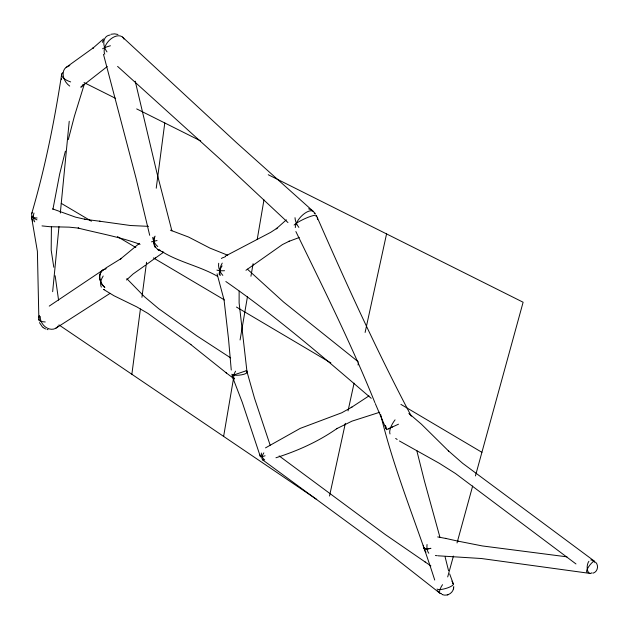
<?xml version="1.0" encoding="UTF-8"?>
<svg xmlns="http://www.w3.org/2000/svg" width="629" height="629" viewBox="0 0 629 629"><rect width="100%" height="100%" fill="white"/><g stroke="black" fill="none" stroke-linecap="round" stroke-linejoin="round"><path stroke-width="0.94" d="M51.421 226.448L51.185 250.161L53.795 267.254M239.13 291.133L239.114 302.895L247.048 372.305M52.655 291.683L58.984 226.652M60.305 213.066L69.229 121.271M453.603 588.217L453.753 586.527M131.862 374.279L140.409 308.996M141.942 297.305L146.533 262.23M156.236 188.213L164.782 122.962M38.872 317.889L39.36 315.522M223.625 436.408L233.658 377.589M240.074 339.974L247.48 296.542M250.94 276.241L253.086 263.677M257.206 239.507L263.968 199.865M61.697 74.041C54.487 121.059 45.107 167.77 31.741 213.459M52.915 209.323L59.7 173.856L65.385 151.149M442.313 594.594C446.849 596.473 452.542 593.469 453.509 588.65M453.462 588.893L453.658 587.973M329.517 496.029L345.337 423.325M348.041 410.886L354.08 383.14M358.035 364.969L358.451 363.051M365.111 332.442L386.56 233.909M68.302 139.614L74.403 116.216L84.31 84.192M447.699 576.927L453.43 556.06M457.031 542.937L472.67 485.973M475.43 475.917L523.116 302.234L268.253 174.728M102.37 42.371L103.329 40.193M126.539 279.999L133.12 273.953L145.354 265.304M286.368 219.828L276.21 228.862L277.106 228.162L270.674 232.353L225.111 256.239M103.533 38.872L92.848 48.221L93.501 47.694L66.171 67.358M139.457 243.313L120.304 259.164L121.483 258.346L105.664 268.119M107.245 66.532L80.819 87.203A12.336 8.979 52.5 0 0 83.091 84.302M146.581 264.424L155.662 257.811M163.737 252.143L154.404 258.716M245.947 270.273L282.429 244.579L289.364 241.151L288.318 241.599L299.239 237.518M270.163 445.214L254.509 398.236L246.678 370.615L231.967 375.568M49.243 306.103L103.848 269.448M55.666 328.33L110.075 293.358M368.964 395.9L351.194 407.553L351.925 407.12L341.775 412.766L300.19 428.404L265.501 447.879M68.262 66.155L69.803 65.573M375.269 403.543L386.505 429.693L398.503 424.19M391.435 427.429L392.417 426.981M388.305 428.868L389.744 428.207M275.942 457.77C297.682 450.844 318.533 441.527 337.246 428.341L336.531 428.774L351.918 421.171L379.751 412.254M592.919 573.208C597.566 572.052 599.028 565.652 595.749 562.326M447.305 594.916L448.273 594.625M157.046 240.53L151.479 241.827M225.064 256.774L225.552 256.663M246.198 370.693L246.678 370.615M110.948 34.257L114.572 33.856L117.953 34.477M148.491 226.354L130.447 225.512L99.413 221.18M437.965 555.792L481.444 558.521L590.309 573.451M435.394 555.501L437.108 555.698M566.965 556.846L482.349 545.941L457.48 541.034M100.278 221.298L84.428 219.222L85.174 219.317L75.504 217.131L52.616 208.891M437.682 536.922L446.441 538.573M42.009 225.905L50.013 226.723L69.111 227.148L78.837 228.146L78.09 228.06C98.784 233.296 119.99 236.96 140.078 244.351M47.985 329.69L47.018 329.462M445.379 538.338L458.407 541.239M308.595 208.789L311.261 209.937M441.935 594.436L442.376 594.617M170.373 230.159L188.598 237.062L209.976 248.117L227.722 255.225M45.618 328.991L43.676 327.945M217.587 276.351C199.983 266.201 179.65 262.395 162.29 251.773L163.013 252.127L157.816 249.627A11.377 7.8 -66.3 0 0 159.326 249.996M84.042 82.572L115.634 98.376M136.697 108.911L200.73 140.951M61.249 203.356L91.409 221.211M117.387 236.583L135.825 247.496M153.429 257.914L223.877 299.608M236.457 307.046L330.87 362.925M400.901 404.368L481.908 452.314M399.423 440.976L439.341 463.306L455.49 473.511L575.975 563.946M230.646 357.885L196.728 335.792L158.72 308.721L144.442 296.699L126.814 278.663M424.952 561.846L430.881 565.896M425.448 562.184L385.302 534.564L279.142 455.915M58.929 324.894L316.702 499.426M395.665 438.429L397.151 439.467M594.594 561.296L462.7 463.345L448.265 450.71L448.689 451.119L421.375 424.158L408.881 413.418M262.482 459.744L377.762 544.423L439.946 593.249M104.178 289.662A11.739 7.446 -53.5 0 1 103.463 289.364L114.03 295.772L136.831 306.913L147.925 313.407L190.949 344.653L190.453 344.275L226.503 373.068M225.835 372.565L234.405 379.067A7.776 4.136 -54.2 0 1 235.568 371.212M358.223 361.761L283.569 302.03L247.354 269.133M42.654 327.166L43.283 327.646M225.842 281.525C276.941 317.047 324.061 357.822 371.228 398.314M313.36 211.446L236.551 142.704L122.49 37.056M117.592 66.399L221.361 160.238L287.956 222.556M42.277 326.821L39.493 322.614M426.022 552.191L424.654 550.351M438.641 591.999L437.69 590.678M409.959 414.519L410.383 415.046M451.913 581.141L452.778 582.509M314.846 212.995L315.459 213.86M232.769 377.251L232.29 376.37M32.543 220.315L32.967 221.054M411.319 416.209C376.755 350.809 346.154 283.443 316.497 215.7M295.874 231.551C323.314 288.051 351.454 344.322 374.9 402.639M32.37 219.961L31.78 218.334M449.641 573.884L453.328 583.877M232.274 376.378L242.259 402.308L260.382 456.701M386.009 428.498L385.302 425.558M439.978 537.402L424.394 480.886L416.76 450.474M445.12 556.956L448.563 570.723M103.463 54.251L135.99 178.038L149.694 235.301M171.914 230.898L156.928 172.944L135.227 81.18M317.236 217.768L317.559 219.356M380.608 414.322C393.99 470.618 417.452 525.71 434.718 580.04M224.105 300.119L217.06 273.812M260.052 454.932L260.225 455.994M224.066 299.962L228.547 339.275L231.26 370.033M61.438 78.483L61.626 79.608M58.568 300.127L55.148 275.746M385.734 426.1L385.962 427.964M31.489 216.738L37.394 251.348L38.888 319.941M423.364 546.286L423.333 545.272M58.269 325.916A11.047 9.003 54.4 0 1 47.104 328.063A11.047 9.003 54.4 0 1 40.225 316.442M45.241 321.969A11.173 2.996 -4.7 0 1 39.187 318.997M37.095 217.988A9.922 1.934 -3.9 0 1 31.772 216.124M34.721 221.872A9.773 7.862 -80.2 0 1 33.966 213.034M36.977 219.867A9.946 5.103 13.4 0 1 32.268 212.516M69.693 86.071A12.336 8.979 52.5 0 1 63.167 75.134A12.336 8.979 52.5 0 1 67.728 66.548M70.652 81.919A12.234 5.197 14.8 0 1 62.774 72.705M160.607 250.421A11.385 8.358 -79.5 0 1 154.16 237.039M157.753 246.544A11.424 8.374 52 0 1 152.69 237.392M155.292 247.559A11.377 7.8 -66.3 0 1 155.072 236.127M104.681 287.492A11.762 9.144 55.5 0 1 99.775 276.115A11.762 9.144 55.5 0 1 106.254 268.669M104.846 287.374A11.77 9.042 51.2 0 1 99.602 276.689A11.77 9.042 51.2 0 1 105.122 269.055M101.324 287.146A11.739 7.446 -53.5 0 1 103.18 276.005M246.395 371.566A7.768 2.029 -6.2 0 1 241.678 374.805A7.768 2.029 -6.2 0 1 231.755 374.271M224.522 270.729A11.896 2.178 -6 0 1 216.879 270.061M222.839 275.392A11.904 8.594 58.3 0 1 218.695 263.268M221.408 258.495A11.904 8.594 58.3 0 1 224.333 257.277M220.26 275.486A11.888 7.634 -66.2 0 1 222.234 263.111M219.301 274.881A11.888 6.29 -50.8 0 1 222.084 265.886M106.977 51.9A12.847 9.026 53.6 0 1 110.075 35.035M102.613 48.763A12.549 1.785 -13 0 1 110.437 45.768M104.76 54.22A12.533 7.957 -48.9 0 1 110.908 38.888A12.533 7.957 -48.9 0 1 123.968 39.053M298.861 227.391A12.737 8.586 58.6 0 1 295.017 217.689M295.292 227.604A12.745 5.842 -47.7 0 1 304.515 213.498A12.745 5.842 -47.7 0 1 314.476 213.711M294.113 225.056A12.737 2.139 -25.1 0 1 308.572 217.115A12.737 2.139 -25.1 0 1 316.057 216.612M265.092 455.781A6.463 0.621 -18.7 0 1 260.728 456.395M264.715 459.925A6.487 4.843 65.5 0 1 261.334 453.037M263.716 460.239A6.487 3.208 -54 0 1 263.834 452.872M452.613 583.39A8.602 2.209 -16.1 0 1 447.793 587.824A8.602 2.209 -16.1 0 1 437.029 589.051M441.597 593.524A8.625 3.059 -55 0 1 442.525 584.687M428.797 553.261A9.443 5.716 -84.4 0 1 427.052 544.502M390.011 433.955A14.113 5.732 -53.4 0 1 395.059 419.85M590.796 559.983A6.754 3.522 -85.7 0 1 592.809 560.887M591.936 572.76A6.754 3.522 -85.7 0 1 587.502 570.212A6.754 3.522 -85.7 0 1 588.901 561.296M587.25 572.131A6.66 1.667 -53.6 0 1 589.971 564.928A6.66 1.667 -53.6 0 1 594.782 562.688M424.135 547.411A9.325 2.091 -16.2 0 0 430.951 548.315A9.325 2.076 -16.4 0 1 424.143 547.442"/></g></svg>
